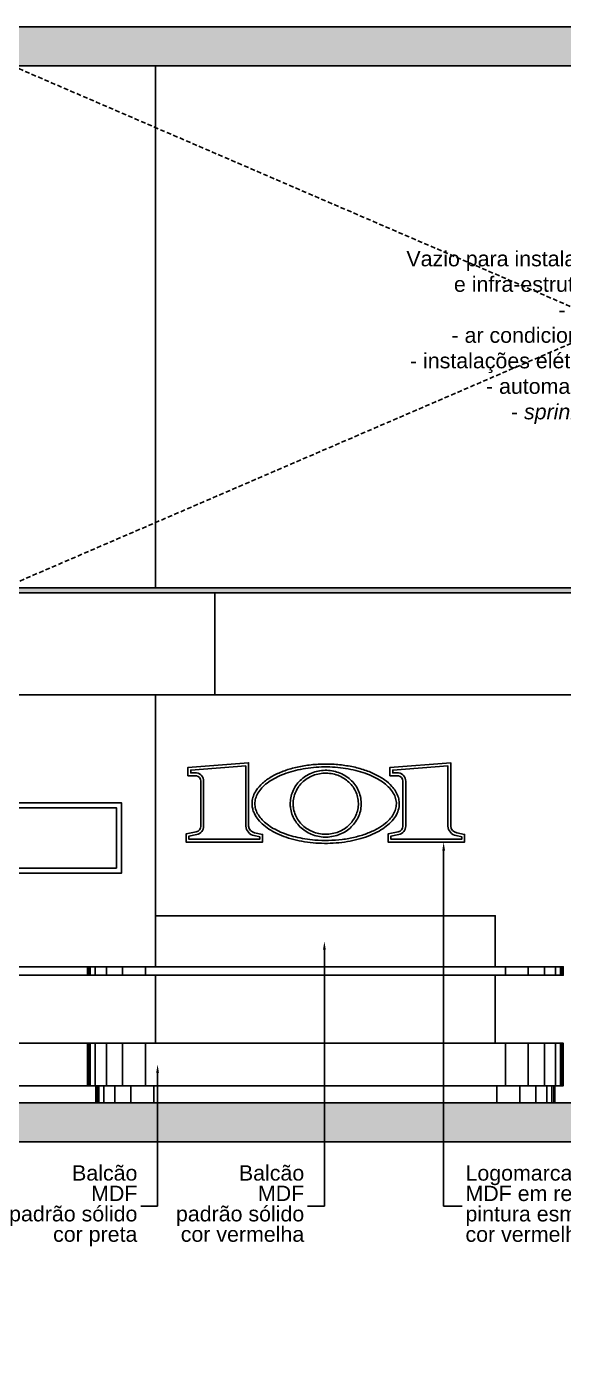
# Model space of a CAD drawing. Extents: x -3511 to 6018, y -1003 to 2837.
# Drawn here: x -364 to -48, y -958 to -171 of the extents above; entities that cross this region are included whole.
import ezdxf
from ezdxf import colors
from ezdxf.entities.mleader import LeaderData, LeaderLine
from ezdxf.math import Vec2, Vec3

# ---------------------------------------------------------------- set-up
doc = ezdxf.new("R2010")
doc.units = 0
doc.header["$LTSCALE"] = 11
doc.header["$MEASUREMENT"] = 0
doc.linetypes.add('HIDDEN', pattern=[0.375, 0.25, -0.125])
for name, color, linetype in [('CORTE-AA', 1, 'CONTINUOUS'), ('CORTES ESPEC', 2, 'CONTINUOUS'), ('HATCH CORTES', 250, 'CONTINUOUS')]:
    doc.layers.add(name, color=color, linetype=linetype)
doc.styles.add('ARIAL', font='arial.ttf')

msp = doc.modelspace()

# ---------------------------------------------------------------- hatches: boundary and pattern name
at = {"layer": 'HATCH CORTES'}
h = msp.add_hatch(color=256, dxfattribs=at)
h.dxf.hatch_style = 1
h.paths.add_polyline_path([(354.24, -182.63), (352.06, -180.29), (354.24, -180.29), (354.24, -171.13), (-730.76, -171.13), (-730.76, -180.29), (-728.58, -180.29), (-732.94, -184.97), (-730.76, -184.97), (-730.76, -194.13), (354.24, -194.13)])
h = msp.add_hatch(color=252, dxfattribs=at)
h.dxf.hatch_style = 1
h.paths.add_polyline_path([(332.24, -501.13), (335.24, -501.13), (335.24, -499.13), (329.24, -499.13), (329.24, -501.13), (-705.76, -501.13), (-705.76, -499.13), (-711.76, -499.13), (-711.76, -501.13), (-708.76, -501.13), (-708.76, -504.13), (300.24, -504.13), (300.24, -504.13), (302.24, -504.13), (332.24, -504.13)])
h = msp.add_hatch(color=256, dxfattribs=at)
h.dxf.hatch_style = 1
h.paths.add_polyline_path([(354.24, -815.63), (352.06, -813.29), (354.24, -813.29), (354.24, -804.13), (-730.76, -804.13), (-730.76, -813.29), (-728.58, -813.29), (-732.94, -817.97), (-730.76, -817.97), (-730.76, -827.13), (354.24, -827.13)])

# ---------------------------------------------------------------- linework, layer by layer
at = {"layer": 'CORTE-AA', "color": 4}
for p, q in [((-730.76, -171.13), (354.24, -171.13)), ((354.24, -194.13), (-730.76, -194.13)), ((-730.76, -804.13), (354.24, -804.13)), ((354.24, -827.13), (-730.76, -827.13))]:
    msp.add_line(p, q, dxfattribs=at)
at = {"layer": 'CORTE-AA', "color": 252, "linetype": 'HIDDEN'}
for points in [[(335.24, -194.13), (-372.48, -499.13)], [(-372.48, -194.13), (335.24, -499.13)]]:
    msp.add_lwpolyline(points, dxfattribs=at)
at = {"layer": 'CORTE-AA'}
for points in [[(-288.26, -194.13), (-288.26, -501.13)], [(300.24, -564.13), (-253.26, -564.13)], [(-327.97, -724.13), (-327.97, -729.13)], [(-327.63, -724.13), (-327.63, -729.13)], [(-326.58, -724.13), (-326.58, -729.13)], [(-323.67, -724.13), (-323.67, -729.13)], [(-317.12, -724.13), (-317.12, -729.13)], [(-307.7, -724.13), (-307.7, -729.13)], [(-294.18, -724.13), (-294.18, -729.13)], [(-82.34, -724.13), (-82.34, -729.13)], [(-68.81, -724.13), (-68.81, -729.13)], [(-59.39, -724.13), (-59.39, -729.13)], [(-52.84, -724.13), (-52.84, -729.13)], [(-49.93, -724.13), (-49.93, -729.13)], [(-48.88, -724.13), (-48.88, -729.13)], [(-48.54, -724.13), (-48.54, -729.13)], [(-327.97, -769.13), (-327.97, -794.13)], [(-327.63, -769.13), (-327.63, -794.13)], [(-326.58, -769.13), (-326.58, -794.13)], [(-323.67, -769.13), (-323.67, -794.13)], [(-317.12, -769.13), (-317.12, -794.13)], [(-307.7, -769.13), (-307.7, -794.13)], [(-294.18, -769.13), (-294.18, -794.13)], [(-82.34, -769.13), (-82.34, -794.13)], [(-68.81, -769.13), (-68.81, -794.13)], [(-59.39, -769.13), (-59.39, -794.13)], [(-52.84, -769.13), (-52.84, -794.13)], [(-49.93, -769.13), (-49.93, -794.13)], [(-48.88, -769.13), (-48.88, -794.13)], [(-48.54, -769.13), (-48.54, -794.13)], [(-322.97, -794.13), (-322.97, -804.13)], [(-322.63, -794.13), (-322.63, -804.13)], [(-321.58, -794.13), (-321.58, -804.13)], [(-318.67, -794.13), (-318.67, -804.13)], [(-312.12, -794.13), (-312.12, -804.13)], [(-302.7, -794.13), (-302.7, -804.13)], [(-289.18, -794.13), (-289.18, -804.13)], [(-87.34, -794.13), (-87.34, -804.13)], [(-73.81, -794.13), (-73.81, -804.13)], [(-64.39, -794.13), (-64.39, -804.13)], [(-57.84, -794.13), (-57.84, -804.13)], [(-54.93, -794.13), (-54.93, -804.13)], [(-53.88, -794.13), (-53.88, -804.13)], [(-53.54, -794.13), (-53.54, -804.13)]]:
    msp.add_lwpolyline(points, dxfattribs=at)
at = {"layer": 'CORTE-AA', "color": 3}
msp.add_lwpolyline([(332.24, -504.13), (332.24, -501.13), (335.24, -501.13), (335.24, -499.13), (329.24, -499.13), (329.24, -501.13), (-705.76, -501.13), (-705.76, -499.13), (-711.76, -499.13), (-711.76, -501.13), (-708.76, -501.13), (-708.76, -504.13), (332.24, -504.13)], dxfattribs=at)
at = {"layer": 'CORTE-AA', "color": 2}
for points in [[(-253.26, -504.13), (-253.26, -564.13), (-676.76, -564.13)], [(-288.26, -564.13), (-288.26, -724.13)], [(-88.26, -724.13), (-88.26, -694.13), (-288.26, -694.13), (-288.26, -724.13)], [(-288.26, -729.13), (-288.26, -769.13)], [(-288.26, -729.13), (-288.26, -769.13)], [(-88.26, -769.13), (-88.26, -729.13)], [(-323.26, -794.13), (-323.26, -804.13)], [(-53.26, -794.13), (-53.26, -804.13)]]:
    msp.add_lwpolyline(points, dxfattribs=at)
at = {"layer": 'CORTE-AA', "color": 252}
for points in [[(-261.58, -641.48), (-261.58, -614.96, 0.375149), (-264.16, -611.77), (-269.16, -611.77), (-269.16, -606.91), (-233.39, -604.13), (-233.39, -641.42, 0.341173), (-229.86, -645.28), (-225.19, -646.32), (-225.19, -650.85), (-270.23, -650.85), (-270.23, -645.96), (-264.24, -644.69, 0.382755)], [(-142.68, -641.48), (-142.68, -614.96, 0.375149), (-145.25, -611.77), (-150.26, -611.77), (-150.26, -606.91), (-114.48, -604.13), (-114.48, -641.42, 0.341173), (-110.96, -645.28), (-106.29, -646.32), (-106.29, -650.85), (-151.32, -650.85), (-151.32, -645.96), (-145.33, -644.69, 0.382755)], [(-259.89, -615.03, 0.384832), (-264.03, -610.09), (-267.48, -610.09), (-267.48, -608.47), (-235.08, -605.95), (-235.08, -641.48, 0.342744), (-230.19, -646.94), (-226.88, -647.68), (-226.88, -649.16), (-268.54, -649.16), (-268.54, -647.32), (-263.93, -646.35, 0.379322), (-259.89, -641.42)], [(-140.99, -615.03, 0.384832), (-145.12, -610.09), (-148.57, -610.09), (-148.57, -608.47), (-116.17, -605.95), (-116.17, -641.48, 0.342744), (-111.29, -646.94), (-107.97, -647.68), (-107.97, -649.16), (-149.63, -649.16), (-149.63, -647.32), (-145.03, -646.35, 0.379322), (-140.99, -641.42)]]:
    msp.add_lwpolyline(points, format="xyb", close=True, dxfattribs=at)
at = {"layer": 'CORTE-AA', "color": 2}
for points in [[(-601.76, -627.63), (-308.26, -627.63), (-308.26, -669.13), (-601.76, -669.13)], [(-598.76, -630.63), (-311.26, -630.63), (-311.26, -666.13), (-598.76, -666.13)], [(-621.76, -724.13), (-328.26, -724.13), (-328.26, -729.13), (-621.76, -729.13)], [(-328.26, -724.13), (-48.26, -724.13), (-48.26, -729.13), (-328.26, -729.13)], [(-621.76, -769.13), (-328.26, -769.13), (-328.26, -794.13), (-621.76, -794.13)], [(-328.26, -769.13), (-48.26, -769.13), (-48.26, -794.13), (-328.26, -794.13)]]:
    msp.add_lwpolyline(points, close=True, dxfattribs=at)
at = {"layer": 'CORTE-AA', "color": 252}
for points, knots in [([(-231.4, -628.22), (-231.4, -629.05), (-231.32, -629.88), (-231, -631.52), (-230.76, -632.34), (-229.95, -634.38), (-229.28, -635.58), (-227.6, -637.91), (-226.6, -639.03), (-224.27, -641.16), (-222.96, -642.17), (-220.05, -644.06), (-218.46, -644.94), (-215.05, -646.56), (-213.23, -647.29), (-209.39, -648.59), (-207.37, -649.16), (-203.2, -650.13), (-201.05, -650.52), (-196.65, -651.13), (-194.41, -651.34), (-189.89, -651.56), (-187.61, -651.58), (-183.08, -651.43), (-180.82, -651.26), (-176.39, -650.72), (-174.21, -650.37), (-169.99, -649.47), (-167.95, -648.93), (-164.04, -647.69), (-162.17, -646.99), (-158.67, -645.43), (-157.03, -644.58), (-154.02, -642.73), (-152.65, -641.75), (-150.21, -639.66), (-149.14, -638.56), (-147.33, -636.27), (-146.59, -635.08), (-145.48, -632.63), (-145.1, -631.38), (-144.76, -629.07), (-144.73, -628.02), (-144.93, -625.94), (-145.16, -624.9), (-145.87, -622.86), (-146.35, -621.86), (-147.54, -619.91), (-148.25, -618.96), (-150.31, -616.65), (-151.8, -615.34), (-155.22, -612.91), (-157.14, -611.79), (-161.36, -609.77), (-163.65, -608.88), (-168.51, -607.34), (-171.08, -606.7), (-176.4, -605.7), (-179.15, -605.34), (-184.73, -604.92), (-187.56, -604.85), (-193.19, -605.01), (-195.99, -605.24), (-201.46, -605.98), (-204.12, -606.49), (-209.22, -607.78), (-211.65, -608.56), (-216.18, -610.37), (-218.28, -611.39), (-222.08, -613.64), (-223.78, -614.87), (-226.71, -617.5), (-227.93, -618.9), (-229.61, -621.45), (-230.19, -622.57), (-231.01, -624.87), (-231.27, -626.04), (-231.39, -627.55), (-231.4, -627.89), (-231.4, -628.22)], [0, 0, 0, 0, 0.103214, 0.103214, 0.206428, 0.206428, 0.365134, 0.365134, 0.523841, 0.523841, 0.682547, 0.682547, 0.841253, 0.841253, 0.99996, 0.99996, 1.158666, 1.158666, 1.317372, 1.317372, 1.476079, 1.476079, 1.634785, 1.634785, 1.793492, 1.793492, 1.952198, 1.952198, 2.110904, 2.110904, 2.269611, 2.269611, 2.428317, 2.428317, 2.587023, 2.587023, 2.74573, 2.74573, 2.904436, 2.904436, 3.063142, 3.063142, 3.193284, 3.193284, 3.323426, 3.323426, 3.453568, 3.453568, 3.583709, 3.583709, 3.780721, 3.780721, 3.977732, 3.977732, 4.174743, 4.174743, 4.371755, 4.371755, 4.568766, 4.568766, 4.765777, 4.765777, 4.962789, 4.962789, 5.1598, 5.1598, 5.356812, 5.356812, 5.553823, 5.553823, 5.750834, 5.750834, 5.947846, 5.947846, 6.094517, 6.094517, 6.241188, 6.241188, 6.283185, 6.283185, 6.283185, 6.283185]), ([(-229.72, -628.22), (-229.72, -629.21), (-229.58, -630.2), (-229.05, -632.17), (-228.65, -633.15), (-227.59, -635.08), (-226.92, -636.03), (-225.33, -637.89), (-224.41, -638.79), (-222.31, -640.53), (-221.14, -641.37), (-218.59, -642.94), (-217.2, -643.68), (-214.23, -645.06), (-212.65, -645.69), (-209.34, -646.84), (-207.6, -647.35), (-204, -648.23), (-202.14, -648.61), (-198.34, -649.22), (-196.4, -649.45), (-191.77, -649.82), (-189.07, -649.9), (-183.69, -649.79), (-181.02, -649.59), (-175.78, -648.94), (-173.22, -648.47), (-168.33, -647.3), (-165.99, -646.59), (-161.63, -644.95), (-159.6, -644.02), (-155.92, -641.98), (-154.28, -640.87), (-151.74, -638.77), (-150.75, -637.8), (-149.08, -635.81), (-148.4, -634.79), (-147.33, -632.72), (-146.95, -631.67), (-146.49, -629.57), (-146.41, -628.51), (-146.56, -626.4), (-146.78, -625.35), (-147.53, -623.26), (-148.06, -622.22), (-149.42, -620.18), (-150.26, -619.18), (-152.21, -617.25), (-153.33, -616.32), (-155.83, -614.55), (-157.22, -613.71), (-160.22, -612.15), (-161.83, -611.43), (-165.26, -610.12), (-167.07, -609.54), (-170.83, -608.52), (-172.79, -608.08), (-176.82, -607.37), (-178.88, -607.1), (-183.07, -606.72), (-185.18, -606.61), (-189.43, -606.57), (-191.56, -606.63), (-195.76, -606.93), (-197.85, -607.16), (-201.92, -607.79), (-203.91, -608.19), (-207.75, -609.14), (-209.6, -609.69), (-213.11, -610.93), (-214.78, -611.62), (-217.89, -613.12), (-219.34, -613.93), (-221.97, -615.65), (-223.15, -616.57), (-225.25, -618.46), (-226.15, -619.45), (-227.66, -621.46), (-228.26, -622.5), (-229.16, -624.58), (-229.46, -625.63), (-229.68, -627.2), (-229.72, -627.71), (-229.72, -628.22)], [0, 0, 0, 0, 0.14192, 0.14192, 0.28384, 0.28384, 0.425761, 0.425761, 0.567681, 0.567681, 0.709601, 0.709601, 0.851521, 0.851521, 0.993442, 0.993442, 1.135362, 1.135362, 1.277282, 1.277282, 1.419202, 1.419202, 1.611334, 1.611334, 1.803465, 1.803465, 1.995597, 1.995597, 2.187729, 2.187729, 2.37986, 2.37986, 2.571992, 2.571992, 2.723554, 2.723554, 2.875115, 2.875115, 3.026677, 3.026677, 3.178239, 3.178239, 3.329801, 3.329801, 3.481362, 3.481362, 3.632924, 3.632924, 3.784486, 3.784486, 3.936048, 3.936048, 4.087609, 4.087609, 4.239171, 4.239171, 4.390733, 4.390733, 4.542295, 4.542295, 4.693857, 4.693857, 4.845418, 4.845418, 4.99698, 4.99698, 5.148542, 5.148542, 5.300104, 5.300104, 5.451665, 5.451665, 5.603227, 5.603227, 5.754789, 5.754789, 5.906351, 5.906351, 6.057912, 6.057912, 6.209474, 6.209474, 6.283185, 6.283185, 6.283185, 6.283185]), ([(-208.93, -628.22), (-208.93, -629.01), (-208.88, -629.79), (-208.61, -631.85), (-208.32, -633.11), (-207.46, -635.56), (-206.91, -636.75), (-205.56, -638.99), (-204.78, -640.05), (-202.99, -642), (-202, -642.9), (-199.85, -644.48), (-198.69, -645.18), (-196.26, -646.34), (-194.98, -646.8), (-192.35, -647.5), (-191, -647.72), (-188.28, -647.92), (-186.91, -647.89), (-184.2, -647.59), (-182.87, -647.31), (-180.27, -646.52), (-179.01, -646), (-176.63, -644.75), (-175.51, -644.01), (-173.43, -642.34), (-172.47, -641.41), (-170.78, -639.39), (-170.04, -638.3), (-168.79, -636), (-168.29, -634.8), (-167.55, -632.32), (-167.31, -631.04), (-167.09, -628.47), (-167.12, -627.17), (-167.45, -624.61), (-167.75, -623.35), (-168.6, -620.9), (-169.15, -619.71), (-170.49, -617.47), (-171.28, -616.41), (-173.06, -614.45), (-174.05, -613.56), (-176.2, -611.97), (-177.36, -611.28), (-179.79, -610.12), (-181.07, -609.65), (-183.7, -608.96), (-185.05, -608.73), (-187.77, -608.53), (-189.14, -608.56), (-191.85, -608.86), (-193.19, -609.14), (-195.78, -609.93), (-197.04, -610.44), (-199.42, -611.7), (-200.55, -612.44), (-202.63, -614.1), (-203.58, -615.03), (-205.28, -617.05), (-206.02, -618.14), (-207.26, -620.44), (-207.77, -621.64), (-208.51, -624.12), (-208.75, -625.4), (-208.9, -627.2), (-208.93, -627.71), (-208.93, -628.22)], [0, 0, 0, 0, 0.119188, 0.119188, 0.315503, 0.315503, 0.511818, 0.511818, 0.708134, 0.708134, 0.904449, 0.904449, 1.100765, 1.100765, 1.29708, 1.29708, 1.493395, 1.493395, 1.689711, 1.689711, 1.886026, 1.886026, 2.082342, 2.082342, 2.278657, 2.278657, 2.474972, 2.474972, 2.671288, 2.671288, 2.867603, 2.867603, 3.063919, 3.063919, 3.260234, 3.260234, 3.456549, 3.456549, 3.652865, 3.652865, 3.84918, 3.84918, 4.045496, 4.045496, 4.241811, 4.241811, 4.438126, 4.438126, 4.634442, 4.634442, 4.830757, 4.830757, 5.027073, 5.027073, 5.223388, 5.223388, 5.419703, 5.419703, 5.616019, 5.616019, 5.812334, 5.812334, 6.00865, 6.00865, 6.204965, 6.204965, 6.283185, 6.283185, 6.283185, 6.283185]), ([(-207.24, -628.22), (-207.24, -628.96), (-207.19, -629.7), (-206.93, -631.64), (-206.64, -632.85), (-205.79, -635.17), (-205.24, -636.3), (-203.9, -638.41), (-203.12, -639.41), (-201.35, -641.23), (-200.36, -642.06), (-198.22, -643.5), (-197.08, -644.12), (-194.67, -645.13), (-193.41, -645.52), (-190.83, -646.04), (-189.51, -646.18), (-186.87, -646.2), (-185.55, -646.08), (-182.96, -645.6), (-181.69, -645.23), (-179.27, -644.26), (-178.11, -643.66), (-175.95, -642.24), (-174.95, -641.43), (-173.14, -639.64), (-172.34, -638.66), (-170.97, -636.56), (-170.4, -635.44), (-169.51, -633.13), (-169.19, -631.93), (-168.83, -629.5), (-168.78, -628.27), (-168.95, -625.82), (-169.17, -624.6), (-169.88, -622.23), (-170.36, -621.08), (-171.56, -618.9), (-172.29, -617.86), (-173.94, -615.95), (-174.88, -615.08), (-176.92, -613.52), (-178.03, -612.84), (-180.37, -611.7), (-181.61, -611.25), (-184.15, -610.59), (-185.46, -610.38), (-188.09, -610.22), (-189.42, -610.26), (-192.03, -610.61), (-193.32, -610.91), (-195.8, -611.75), (-196.99, -612.29), (-199.24, -613.58), (-200.29, -614.34), (-202.2, -616.03), (-203.06, -616.97), (-204.56, -618.99), (-205.2, -620.07), (-206.22, -622.34), (-206.61, -623.52), (-207.11, -625.87), (-207.24, -627.05), (-207.24, -628.22)], [0, 0, 0, 0, 0.123257, 0.123257, 0.328881, 0.328881, 0.534504, 0.534504, 0.740127, 0.740127, 0.945751, 0.945751, 1.151374, 1.151374, 1.356997, 1.356997, 1.562621, 1.562621, 1.768244, 1.768244, 1.973868, 1.973868, 2.179491, 2.179491, 2.385114, 2.385114, 2.590738, 2.590738, 2.796361, 2.796361, 3.001985, 3.001985, 3.207608, 3.207608, 3.413231, 3.413231, 3.618855, 3.618855, 3.824478, 3.824478, 4.030101, 4.030101, 4.235725, 4.235725, 4.441348, 4.441348, 4.646972, 4.646972, 4.852595, 4.852595, 5.058218, 5.058218, 5.263842, 5.263842, 5.469465, 5.469465, 5.675089, 5.675089, 5.880712, 5.880712, 6.086335, 6.086335, 6.283185, 6.283185, 6.283185, 6.283185])]:
    msp.add_open_spline(points, degree=3, knots=knots, dxfattribs=at)

# ---------------------------------------------------------------- texts
at = {"layer": 'CORTES ESPEC', "insert": (-14.08, -303.07), "char_height": 9, "attachment_point": 3, "style": 'ARIAL'}
msp.add_mtext('Vazio para instalações\\Pe infra-estruturas:\\P- forro;\\P- ar condicionado;\\P- instalações elétricas;\\P- automações;\\P- {\\fArial|b0|i1|c0|p34;sprinklers.}', dxfattribs=at)

# ---------------------------------------------------------------- leaders
at = {"layer": 'CORTES ESPEC'}
ml = msp.add_multileader_mtext('Standard', dxfattribs=at)
ml.set_content('\\pxsm0.8;Logomarca \\PMDF em relevo:\\Ppintura esmalte\\Pcor vermelha', color=256, style='ARIAL')
ml.set_leader_properties(color=1)
ml.build(insert=Vec2(0, 0))
ml.multileader.update_dxf_attribs({"has_dogleg": 0, "text_left_attachment_type": 2, "text_right_attachment_type": 2, "dogleg_length": 0.36, "arrow_head_size": 5})
ctx = ml.context
ctx.base_point, ctx.char_height, ctx.arrow_head_size, ctx.plane_origin = Vec3(-107.78, -864.99), 9, 5, Vec3(-85.25, -778.29)
ctx.left_attachment, ctx.right_attachment = 2, 2
notes = []
notes.append((ctx, [(1, (1, 1, 0), (-108.14, -864.99), (1, 0), 0.36, [(0, [(-118.64, -650.85), (-118.64, -864.99)], 0, [])])]))
ctx.mtext.insert, ctx.mtext.flow_direction = Vec3(-105.78, -840.99), 5
ml = msp.add_multileader_mtext('Standard', dxfattribs=at)
ml.set_content('\\pxsm0.8;Balcão\\PMDF \\Ppadrão sólido\\Pcor vermelha', color=256, style='ARIAL')
ml.set_leader_properties(color=1)
ml.build(insert=Vec2(0, 0))
ml.multileader.update_dxf_attribs({"has_dogleg": 0, "text_left_attachment_type": 2, "text_right_attachment_type": 2, "dogleg_length": 0.36, "arrow_head_size": 5})
ctx = ml.context
ctx.base_point, ctx.char_height, ctx.arrow_head_size, ctx.plane_origin = Vec3(-276.89, -864.99), 9, 5, Vec3(-155.43, -778.29)
ctx.left_attachment, ctx.right_attachment, ctx.text_align_type = 2, 2, 2
notes.append((ctx, [(0, (1, 1, 0), (-198.33, -864.99), (-1, 0), 0.36, [(0, [(-188.83, -709.13), (-188.83, -864.99)], 0, [])])]))
ctx.mtext.insert, ctx.mtext.alignment, ctx.mtext.flow_direction = Vec3(-200.69, -840.96), 3, 5
ml = msp.add_multileader_mtext('Standard', dxfattribs=at)
ml.set_content('\\pxsm0.8;Balcão\\PMDF \\Ppadrão sólido\\Pcor preta', color=256, style='ARIAL')
ml.set_leader_properties(color=1)
ml.build(insert=Vec2(0, 0))
ml.multileader.update_dxf_attribs({"has_dogleg": 0, "text_left_attachment_type": 2, "text_right_attachment_type": 2, "dogleg_length": 0.36, "arrow_head_size": 5})
ctx = ml.context
ctx.base_point, ctx.char_height, ctx.arrow_head_size, ctx.plane_origin = Vec3(-375.07, -864.99), 9, 5, Vec3(-253.61, -778.29)
ctx.left_attachment, ctx.right_attachment, ctx.text_align_type = 2, 2, 2
notes.append((ctx, [(0, (1, 1, 0), (-296.51, -864.99), (-1, 0), 0.36, [(0, [(-287, -781.63), (-287, -864.99)], 0, [])])]))
ctx.mtext.insert, ctx.mtext.alignment, ctx.mtext.flow_direction = Vec3(-298.87, -840.96), 3, 5
for ctx, leaders in notes:
    for number, flags, end, landing, length, lines in leaders:
        leader = LeaderData()
        leader.index, (leader.has_last_leader_line, leader.has_dogleg_vector, leader.attachment_direction) = number, flags
        leader.last_leader_point, leader.dogleg_vector, leader.dogleg_length = Vec3(end), Vec3(landing), length
        for number, points, colour, breaks in lines:
            line = LeaderLine()
            line.index, line.vertices, line.color, line.breaks = number, Vec3.list(points), colors.encode_raw_color(colour), breaks
            leader.lines.append(line)
        ctx.leaders.append(leader)

doc.saveas('drawing.dxf')
